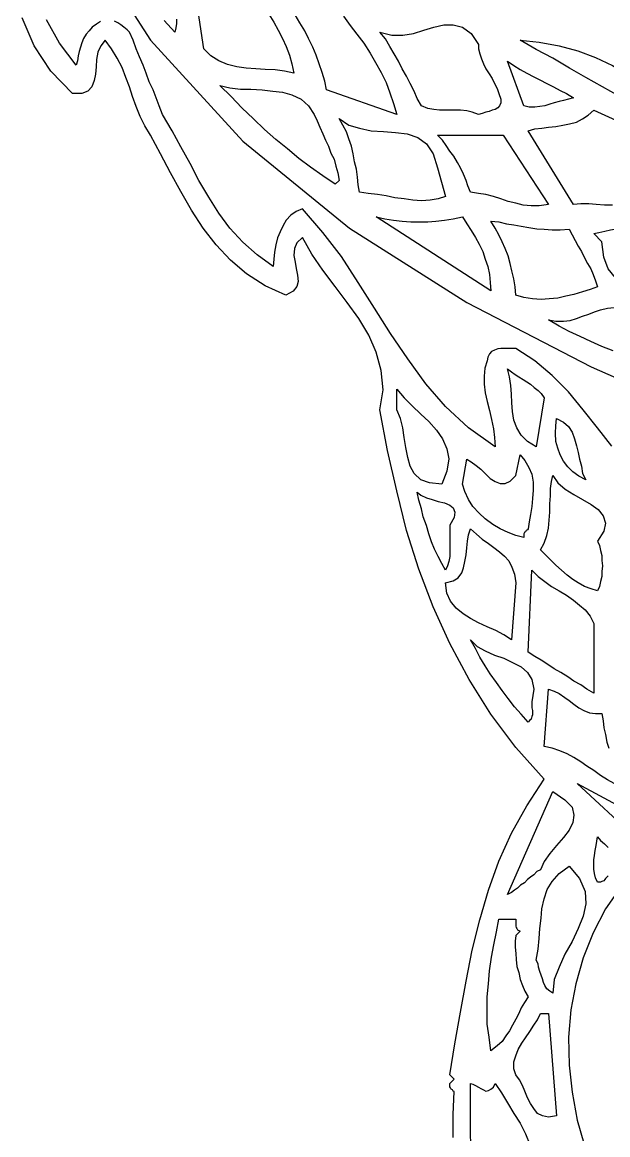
# Model space of a CAD drawing. Extents: x 0.03 to 7.3, y 0.04 to 8.79.
# Drawn here: x 0.283 to 1.228, y 2.619 to 4.413 of the extents above; entities that cross this region are included whole.
import ezdxf

# ---------------------------------------------------------------- set-up
doc = ezdxf.new("R2010")
doc.units = 0
doc.layers.add('1', color=7, linetype='Continuous')

msp = doc.modelspace()

# ---------------------------------------------------------------- linework, layer by layer
for points in [[(0.978, 2.614), (0.978, 2.651), (0.98, 2.688), (0.978, 2.689), (0.977, 2.691), (0.975, 2.692), (0.974, 2.694), (0.973, 2.696), (0.973, 2.697), (0.973, 2.699), (0.973, 2.701), (0.98, 2.708), (0.973, 2.715), (0.981, 2.765), (0.99, 2.816), (0.999, 2.866), (1.009, 2.916), (1.021, 2.965), (1.035, 3.013), (1.052, 3.06), (1.072, 3.105), (1.097, 3.149), (1.125, 3.192), (1.079, 3.243), (1.039, 3.297), (1.004, 3.353), (0.973, 3.411), (0.946, 3.47), (0.923, 3.531), (0.903, 3.593), (0.887, 3.657), (0.872, 3.722), (0.86, 3.788), (0.865, 3.82), (0.862, 3.851), (0.854, 3.881), (0.842, 3.908), (0.826, 3.935), (0.807, 3.961), (0.788, 3.987), (0.768, 4.013), (0.75, 4.039), (0.735, 4.066), (0.726, 4.057), (0.722, 4.048), (0.721, 4.037), (0.723, 4.026), (0.725, 4.016), (0.727, 4.005), (0.728, 3.995), (0.726, 3.987), (0.72, 3.979), (0.708, 3.973), (0.675, 3.988), (0.645, 4.007), (0.619, 4.029), (0.596, 4.054), (0.575, 4.081), (0.556, 4.11), (0.539, 4.14), (0.522, 4.17), (0.506, 4.201), (0.49, 4.231), (0.481, 4.246), (0.473, 4.261), (0.467, 4.277), (0.461, 4.293), (0.456, 4.309), (0.45, 4.324), (0.444, 4.34), (0.436, 4.355), (0.427, 4.37), (0.417, 4.384), (0.41, 4.375), (0.405, 4.365), (0.403, 4.353), (0.402, 4.341), (0.401, 4.329), (0.399, 4.319), (0.395, 4.309), (0.389, 4.302), (0.379, 4.298), (0.364, 4.298), (0.329, 4.334), (0.302, 4.375), (0.283, 4.42)], [(2.187, 2.598), (2.082, 2.639), (1.977, 2.681), (1.873, 2.723), (1.769, 2.768), (1.667, 2.816), (1.567, 2.867), (1.468, 2.923), (1.371, 2.985), (1.278, 3.052), (1.249, 3.019), (1.224, 2.983), (1.204, 2.944), (1.188, 2.904), (1.176, 2.862), (1.168, 2.82), (1.164, 2.776), (1.165, 2.731), (1.17, 2.687), (1.178, 2.642), (1.189, 2.605)]]:
    msp.add_lwpolyline(points)
at = {"layer": '1'}
for points in [[(0.368, 4.574), (0.49, 4.384), (0.639, 4.221), (0.811, 4.081), (1, 3.961), (1.201, 3.857), (1.41, 3.765), (1.622, 3.682), (1.831, 3.605), (2.033, 3.529), (2.403, 3.397), (2.576, 3.192)], [(0.681, 4.426), (0.689, 4.413), (0.696, 4.4), (0.703, 4.387), (0.709, 4.374), (0.714, 4.36), (0.718, 4.346), (0.721, 4.331), (0.706, 4.334), (0.691, 4.336), (0.675, 4.337), (0.66, 4.338), (0.644, 4.339), (0.629, 4.341), (0.614, 4.345), (0.6, 4.351), (0.587, 4.359), (0.576, 4.37), (0.556, 4.503)], [(0.409, 4.414), (0.403, 4.41), (0.396, 4.405), (0.391, 4.399), (0.386, 4.394), (0.382, 4.387), (0.379, 4.38), (0.377, 4.373), (0.375, 4.366), (0.373, 4.359), (0.372, 4.351), (0.37, 4.344), (0.343, 4.379), (0.322, 4.417)], [(1.234, 3.729), (1.211, 3.759), (1.188, 3.788), (1.164, 3.817), (1.138, 3.843), (1.11, 3.867), (1.079, 3.887), (1.073, 3.887), (1.067, 3.887), (1.062, 3.887), (1.055, 3.887), (1.05, 3.886), (1.045, 3.884), (1.04, 3.882), (1.037, 3.878), (1.034, 3.873), (1.033, 3.867), (1.029, 3.855), (1.028, 3.842), (1.028, 3.829), (1.03, 3.815), (1.033, 3.801), (1.037, 3.787), (1.04, 3.772), (1.043, 3.757), (1.045, 3.743), (1.046, 3.728), (1.003, 3.759), (0.966, 3.793), (0.934, 3.83), (0.905, 3.87), (0.877, 3.911), (0.851, 3.952), (0.825, 3.993), (0.798, 4.035), (0.768, 4.074), (0.735, 4.112), (0.725, 4.108), (0.716, 4.102), (0.709, 4.094), (0.704, 4.085), (0.699, 4.075), (0.695, 4.065), (0.692, 4.054), (0.69, 4.042), (0.689, 4.031), (0.688, 4.019), (0.662, 4.038), (0.639, 4.058), (0.618, 4.081), (0.6, 4.105), (0.584, 4.131), (0.568, 4.158), (0.554, 4.185), (0.539, 4.212), (0.525, 4.238), (0.509, 4.264), (0.504, 4.278), (0.499, 4.291), (0.494, 4.304), (0.488, 4.317), (0.483, 4.331), (0.478, 4.344), (0.472, 4.357), (0.467, 4.37), (0.462, 4.384), (0.456, 4.397), (0.452, 4.401), (0.447, 4.405), (0.442, 4.409), (0.437, 4.412), (0.432, 4.415)], [(0.532, 4.418), (0.532, 4.411), (0.531, 4.404), (0.529, 4.397), (0.512, 4.416)], [(0.801, 4.423), (0.812, 4.408), (0.823, 4.394), (0.834, 4.379), (0.844, 4.363), (0.853, 4.348), (0.862, 4.332), (0.87, 4.316), (0.876, 4.299), (0.882, 4.282), (0.887, 4.264), (0.774, 4.304), (0.771, 4.318), (0.767, 4.332), (0.762, 4.346), (0.757, 4.36), (0.752, 4.373), (0.745, 4.387), (0.739, 4.399), (0.731, 4.412), (0.723, 4.425)], [(1.019, 4.377), (1.019, 4.37), (1.021, 4.362), (1.024, 4.354), (1.027, 4.346), (1.031, 4.338), (1.036, 4.33), (1.041, 4.322), (1.045, 4.314), (1.049, 4.306), (1.052, 4.298), (1.055, 4.289), (1.055, 4.283), (1.053, 4.278), (1.05, 4.275), (1.046, 4.272), (1.041, 4.271), (1.036, 4.269), (1.031, 4.268), (1.025, 4.266), (1.019, 4.264), (1.009, 4.268), (1, 4.27), (0.99, 4.271), (0.982, 4.271), (0.973, 4.271), (0.964, 4.271), (0.956, 4.271), (0.947, 4.272), (0.937, 4.274), (0.927, 4.278), (0.92, 4.29), (0.915, 4.302), (0.909, 4.314), (0.903, 4.326), (0.896, 4.338), (0.89, 4.35), (0.883, 4.362), (0.876, 4.374), (0.869, 4.386), (0.86, 4.397), (0.879, 4.392), (0.897, 4.392), (0.914, 4.395), (0.931, 4.4), (0.947, 4.405), (0.963, 4.409), (0.978, 4.409), (0.993, 4.405), (1.007, 4.395), (1.019, 4.377)], [(1.357, 4.245), (1.329, 4.255), (1.3, 4.267), (1.273, 4.28), (1.246, 4.294), (1.219, 4.309), (1.192, 4.324), (1.166, 4.339), (1.139, 4.355), (1.112, 4.369), (1.086, 4.384), (1.117, 4.381), (1.149, 4.375), (1.179, 4.367), (1.208, 4.356), (1.235, 4.343), (1.262, 4.327), (1.288, 4.31), (1.312, 4.29), (1.335, 4.268), (1.357, 4.245)], [(1.172, 4.291), (1.164, 4.289), (1.156, 4.287), (1.149, 4.285), (1.141, 4.283), (1.134, 4.281), (1.126, 4.278), (1.118, 4.277), (1.11, 4.276), (1.101, 4.276), (1.092, 4.278), (1.066, 4.35), (1.076, 4.343), (1.086, 4.337), (1.097, 4.331), (1.108, 4.325), (1.118, 4.32), (1.129, 4.314), (1.14, 4.309), (1.151, 4.303), (1.161, 4.298), (1.172, 4.291)], [(0.754, 4.264), (0.759, 4.254), (0.763, 4.244), (0.768, 4.233), (0.772, 4.223), (0.777, 4.213), (0.781, 4.202), (0.786, 4.192), (0.789, 4.181), (0.792, 4.17), (0.794, 4.158), (0.788, 4.152), (0.768, 4.165), (0.748, 4.179), (0.729, 4.193), (0.711, 4.209), (0.692, 4.224), (0.674, 4.24), (0.656, 4.257), (0.637, 4.275), (0.62, 4.293), (0.602, 4.311), (0.618, 4.307), (0.635, 4.305), (0.652, 4.305), (0.67, 4.304), (0.687, 4.302), (0.703, 4.3), (0.718, 4.296), (0.733, 4.289), (0.745, 4.278), (0.754, 4.264)], [(1.235, 4.118), (1.222, 4.118), (1.209, 4.119), (1.197, 4.12), (1.184, 4.12), (1.172, 4.119), (1.099, 4.238), (1.11, 4.241), (1.121, 4.242), (1.132, 4.244), (1.144, 4.245), (1.155, 4.247), (1.166, 4.249), (1.177, 4.252), (1.187, 4.257), (1.196, 4.263), (1.205, 4.271), (1.41, 4.178)], [(0.953, 4.178), (0.966, 4.132), (0.954, 4.128), (0.941, 4.126), (0.927, 4.125), (0.913, 4.126), (0.899, 4.128), (0.884, 4.13), (0.87, 4.133), (0.856, 4.135), (0.841, 4.137), (0.827, 4.139), (0.825, 4.151), (0.824, 4.163), (0.822, 4.176), (0.819, 4.188), (0.817, 4.201), (0.814, 4.213), (0.81, 4.225), (0.806, 4.236), (0.8, 4.247), (0.794, 4.258), (0.81, 4.247), (0.827, 4.242), (0.846, 4.238), (0.866, 4.237), (0.885, 4.235), (0.904, 4.233), (0.921, 4.227), (0.935, 4.217), (0.946, 4.201), (0.953, 4.178)], [(1.132, 4.119), (1.117, 4.117), (1.104, 4.117), (1.091, 4.118), (1.079, 4.121), (1.067, 4.124), (1.055, 4.128), (1.043, 4.132), (1.031, 4.135), (1.019, 4.137), (1.006, 4.139), (1.002, 4.149), (0.999, 4.158), (0.995, 4.168), (0.99, 4.178), (0.985, 4.187), (0.979, 4.197), (0.973, 4.205), (0.967, 4.214), (0.961, 4.223), (0.953, 4.231), (1.059, 4.231), (1.132, 4.119)], [(0.993, 4.099), (1, 4.088), (1.007, 4.077), (1.014, 4.066), (1.02, 4.055), (1.026, 4.043), (1.03, 4.031), (1.034, 4.019), (1.037, 4.006), (1.038, 3.993), (1.039, 3.98), (0.854, 4.099), (0.868, 4.096), (0.882, 4.094), (0.896, 4.092), (0.91, 4.091), (0.923, 4.091), (0.937, 4.091), (0.95, 4.092), (0.964, 4.094), (0.978, 4.096), (0.993, 4.099)], [(1.165, 4.079), (1.17, 4.07), (1.175, 4.061), (1.18, 4.052), (1.185, 4.043), (1.19, 4.033), (1.195, 4.024), (1.2, 4.015), (1.204, 4.006), (1.208, 3.996), (1.211, 3.986), (1.199, 3.982), (1.187, 3.978), (1.173, 3.974), (1.16, 3.971), (1.147, 3.968), (1.133, 3.967), (1.12, 3.966), (1.106, 3.967), (1.092, 3.969), (1.079, 3.973), (1.078, 3.986), (1.076, 3.999), (1.073, 4.012), (1.07, 4.024), (1.067, 4.036), (1.062, 4.048), (1.057, 4.059), (1.052, 4.07), (1.046, 4.081), (1.039, 4.092), (1.052, 4.091), (1.064, 4.088), (1.076, 4.086), (1.088, 4.084), (1.1, 4.082), (1.113, 4.08), (1.125, 4.079), (1.138, 4.078), (1.151, 4.078), (1.165, 4.079)], [(1.384, 3.98), (1.377, 3.973), (1.357, 3.976), (1.336, 3.978), (1.314, 3.979), (1.293, 3.981), (1.273, 3.985), (1.255, 3.992), (1.24, 4.001), (1.228, 4.015), (1.221, 4.034), (1.218, 4.059), (1.205, 4.072), (1.213, 4.074), (1.223, 4.076), (1.232, 4.078), (1.242, 4.08), (1.252, 4.082), (1.263, 4.084), (1.273, 4.086), (1.284, 4.088), (1.294, 4.09), (1.304, 4.092), (1.384, 3.98)], [(1.236, 3.883), (1.218, 3.89), (1.2, 3.898), (1.183, 3.906), (1.165, 3.914), (1.149, 3.923), (1.132, 3.933), (1.144, 3.931), (1.156, 3.931), (1.167, 3.932), (1.177, 3.935), (1.187, 3.939), (1.197, 3.942), (1.206, 3.946), (1.216, 3.949), (1.227, 3.952), (1.238, 3.953)], [(1.125, 3.807), (1.112, 3.728), (1.098, 3.737), (1.088, 3.747), (1.081, 3.759), (1.076, 3.771), (1.074, 3.785), (1.073, 3.799), (1.072, 3.813), (1.071, 3.827), (1.069, 3.841), (1.066, 3.854), (1.072, 3.849), (1.078, 3.845), (1.084, 3.841), (1.091, 3.837), (1.097, 3.833), (1.103, 3.829), (1.109, 3.824), (1.115, 3.819), (1.12, 3.814), (1.125, 3.807)], [(0.96, 3.668), (0.94, 3.67), (0.926, 3.675), (0.915, 3.685), (0.909, 3.697), (0.905, 3.711), (0.902, 3.727), (0.899, 3.743), (0.897, 3.759), (0.893, 3.774), (0.887, 3.788), (0.887, 3.821), (0.899, 3.807), (0.912, 3.794), (0.926, 3.781), (0.939, 3.769), (0.951, 3.755), (0.961, 3.741), (0.968, 3.725), (0.971, 3.709), (0.968, 3.689), (0.96, 3.668)], [(1.192, 3.675), (1.181, 3.681), (1.171, 3.688), (1.163, 3.696), (1.156, 3.705), (1.151, 3.715), (1.147, 3.726), (1.144, 3.737), (1.143, 3.75), (1.144, 3.762), (1.145, 3.774), (1.156, 3.768), (1.164, 3.761), (1.17, 3.752), (1.174, 3.741), (1.177, 3.73), (1.18, 3.719), (1.182, 3.708), (1.185, 3.697), (1.187, 3.685), (1.192, 3.675)], [(1.099, 3.596), (1.098, 3.594), (1.096, 3.593), (1.095, 3.591), (1.093, 3.59), (1.092, 3.588), (1.092, 3.586), (1.092, 3.584), (1.092, 3.582), (1.079, 3.585), (1.067, 3.59), (1.054, 3.596), (1.042, 3.603), (1.03, 3.612), (1.02, 3.621), (1.01, 3.632), (1.003, 3.643), (0.997, 3.656), (0.993, 3.668), (1, 3.708), (1.007, 3.704), (1.015, 3.698), (1.023, 3.692), (1.031, 3.684), (1.038, 3.677), (1.046, 3.672), (1.054, 3.669), (1.062, 3.669), (1.07, 3.673), (1.079, 3.682), (1.086, 3.715), (1.094, 3.706), (1.1, 3.695), (1.105, 3.684), (1.107, 3.671), (1.107, 3.658), (1.106, 3.645), (1.105, 3.632), (1.103, 3.619), (1.101, 3.607), (1.099, 3.596)], [(1.211, 3.576), (1.214, 3.569), (1.216, 3.561), (1.218, 3.553), (1.218, 3.545), (1.219, 3.536), (1.218, 3.527), (1.218, 3.519), (1.216, 3.511), (1.214, 3.503), (1.211, 3.496), (1.201, 3.499), (1.19, 3.503), (1.18, 3.509), (1.171, 3.514), (1.162, 3.521), (1.153, 3.529), (1.144, 3.537), (1.136, 3.545), (1.127, 3.554), (1.119, 3.562), (1.125, 3.573), (1.129, 3.585), (1.132, 3.597), (1.133, 3.61), (1.134, 3.623), (1.134, 3.636), (1.135, 3.649), (1.135, 3.661), (1.137, 3.672), (1.139, 3.682), (1.147, 3.67), (1.159, 3.66), (1.173, 3.651), (1.187, 3.643), (1.201, 3.635), (1.212, 3.627), (1.22, 3.617), (1.224, 3.605), (1.221, 3.592), (1.211, 3.576)], [(0.973, 3.602), (0.973, 3.597), (0.973, 3.59), (0.973, 3.583), (0.973, 3.575), (0.973, 3.567), (0.973, 3.559), (0.973, 3.551), (0.971, 3.543), (0.969, 3.536), (0.966, 3.529), (0.96, 3.54), (0.954, 3.551), (0.948, 3.563), (0.943, 3.575), (0.939, 3.588), (0.935, 3.601), (0.93, 3.615), (0.927, 3.628), (0.923, 3.642), (0.92, 3.655), (0.926, 3.65), (0.935, 3.646), (0.944, 3.643), (0.954, 3.64), (0.964, 3.638), (0.973, 3.634), (0.978, 3.63), (0.981, 3.623), (0.98, 3.614), (0.973, 3.602)], [(1.079, 3.509), (1.072, 3.417), (1.06, 3.425), (1.047, 3.432), (1.033, 3.438), (1.019, 3.444), (1.006, 3.451), (0.994, 3.459), (0.983, 3.468), (0.974, 3.479), (0.968, 3.492), (0.966, 3.509), (0.978, 3.512), (0.986, 3.517), (0.992, 3.525), (0.995, 3.533), (0.997, 3.543), (0.999, 3.554), (1, 3.565), (1.001, 3.576), (1.003, 3.586), (1.006, 3.596), (1.016, 3.587), (1.025, 3.579), (1.035, 3.572), (1.044, 3.566), (1.053, 3.559), (1.061, 3.552), (1.068, 3.544), (1.073, 3.534), (1.077, 3.523), (1.079, 3.509)], [(1.205, 3.443), (1.205, 3.331), (1.194, 3.337), (1.184, 3.344), (1.173, 3.35), (1.163, 3.357), (1.152, 3.364), (1.141, 3.37), (1.131, 3.377), (1.12, 3.384), (1.11, 3.39), (1.099, 3.397), (1.105, 3.529), (1.115, 3.519), (1.126, 3.511), (1.137, 3.503), (1.149, 3.496), (1.161, 3.489), (1.172, 3.481), (1.182, 3.473), (1.191, 3.465), (1.199, 3.455), (1.205, 3.443)], [(1.105, 3.317), (1.105, 3.314), (1.105, 3.31), (1.105, 3.307), (1.106, 3.303), (1.106, 3.299), (1.106, 3.296), (1.105, 3.293), (1.104, 3.289), (1.102, 3.287), (1.099, 3.284), (1.088, 3.297), (1.077, 3.309), (1.067, 3.322), (1.057, 3.335), (1.048, 3.348), (1.038, 3.362), (1.03, 3.375), (1.021, 3.389), (1.014, 3.403), (1.006, 3.417), (1.017, 3.406), (1.03, 3.399), (1.045, 3.392), (1.06, 3.387), (1.074, 3.38), (1.088, 3.373), (1.098, 3.364), (1.105, 3.353), (1.108, 3.337), (1.105, 3.317)], [(1.238, 3.185), (1.227, 3.191), (1.216, 3.198), (1.205, 3.206), (1.194, 3.213), (1.184, 3.22), (1.173, 3.227), (1.162, 3.233), (1.15, 3.238), (1.138, 3.242), (1.125, 3.245), (1.132, 3.337), (1.141, 3.334), (1.149, 3.33), (1.158, 3.324), (1.165, 3.319), (1.173, 3.313), (1.181, 3.307), (1.189, 3.303), (1.198, 3.299), (1.208, 3.298), (1.218, 3.298)], [(1.218, 3.298), (1.22, 3.286), (1.221, 3.275), (1.224, 3.264), (1.226, 3.252), (1.229, 3.242)], [(1.271, 3.099), (1.178, 3.185), (1.264, 3.139), (1.271, 3.099)], [(1.119, 3.046), (1.113, 3.043), (1.108, 3.038), (1.103, 3.034), (1.098, 3.03), (1.093, 3.025), (1.087, 3.021), (1.082, 3.016), (1.077, 3.013), (1.072, 3.009), (1.066, 3.006), (1.139, 3.172), (1.158, 3.159), (1.17, 3.147), (1.173, 3.134), (1.171, 3.122), (1.165, 3.11), (1.156, 3.098), (1.145, 3.085), (1.134, 3.072), (1.125, 3.059), (1.119, 3.046)], [(1.228, 3.036), (1.226, 3.034), (1.224, 3.032), (1.223, 3.03), (1.221, 3.028), (1.218, 3.027), (1.216, 3.026), (1.214, 3.026), (1.211, 3.026), (1.208, 3.033), (1.206, 3.04), (1.205, 3.047), (1.205, 3.055), (1.205, 3.062), (1.206, 3.069), (1.207, 3.077), (1.209, 3.085), (1.21, 3.092), (1.211, 3.099), (1.216, 3.093), (1.222, 3.088), (1.228, 3.082)], [(1.139, 2.847), (1.134, 2.85), (1.129, 2.854), (1.126, 2.859), (1.124, 2.864), (1.122, 2.87), (1.12, 2.876), (1.118, 2.882), (1.116, 2.889), (1.115, 2.894), (1.112, 2.9), (1.115, 2.918), (1.117, 2.935), (1.118, 2.951), (1.12, 2.968), (1.121, 2.983), (1.125, 2.999), (1.13, 3.014), (1.138, 3.027), (1.149, 3.04), (1.165, 3.052), (1.182, 3.032), (1.191, 3.011), (1.192, 2.991), (1.188, 2.971), (1.18, 2.951), (1.17, 2.93), (1.158, 2.91), (1.149, 2.889), (1.141, 2.869), (1.139, 2.847)], [(1.079, 2.966), (1.079, 2.963), (1.079, 2.961), (1.079, 2.958), (1.079, 2.955), (1.08, 2.953), (1.081, 2.951), (1.082, 2.949), (1.084, 2.948), (1.086, 2.947), (1.079, 2.94), (1.078, 2.931), (1.078, 2.921), (1.079, 2.911), (1.08, 2.901), (1.081, 2.89), (1.084, 2.88), (1.086, 2.869), (1.09, 2.859), (1.094, 2.85), (1.099, 2.841), (1.093, 2.832), (1.088, 2.823), (1.084, 2.814), (1.079, 2.805), (1.074, 2.795), (1.069, 2.786), (1.063, 2.778), (1.057, 2.769), (1.049, 2.762), (1.039, 2.754), (1.036, 2.776), (1.033, 2.797), (1.033, 2.819), (1.033, 2.841), (1.035, 2.862), (1.037, 2.883), (1.04, 2.905), (1.044, 2.925), (1.048, 2.946), (1.052, 2.966), (1.079, 2.966)], [(1.145, 2.649), (1.132, 2.647), (1.122, 2.649), (1.114, 2.653), (1.108, 2.661), (1.103, 2.669), (1.098, 2.678), (1.094, 2.689), (1.09, 2.698), (1.085, 2.707), (1.079, 2.715), (1.076, 2.725), (1.076, 2.736), (1.079, 2.746), (1.083, 2.756), (1.089, 2.766), (1.095, 2.775), (1.102, 2.785), (1.108, 2.795), (1.114, 2.804), (1.119, 2.814), (1.132, 2.814), (1.145, 2.649)], [(1.007, 2.591), (1.006, 2.619), (1.006, 2.646), (1.006, 2.674), (1.006, 2.701), (1.01, 2.7), (1.014, 2.698), (1.019, 2.695), (1.023, 2.693), (1.027, 2.691), (1.031, 2.689), (1.035, 2.69), (1.039, 2.692), (1.043, 2.695), (1.046, 2.701)], [(1.046, 2.701), (1.056, 2.686), (1.066, 2.67), (1.076, 2.653), (1.086, 2.637), (1.095, 2.62), (1.102, 2.603)]]:
    msp.add_lwpolyline(points, dxfattribs=at)

doc.saveas('drawing.dxf')
